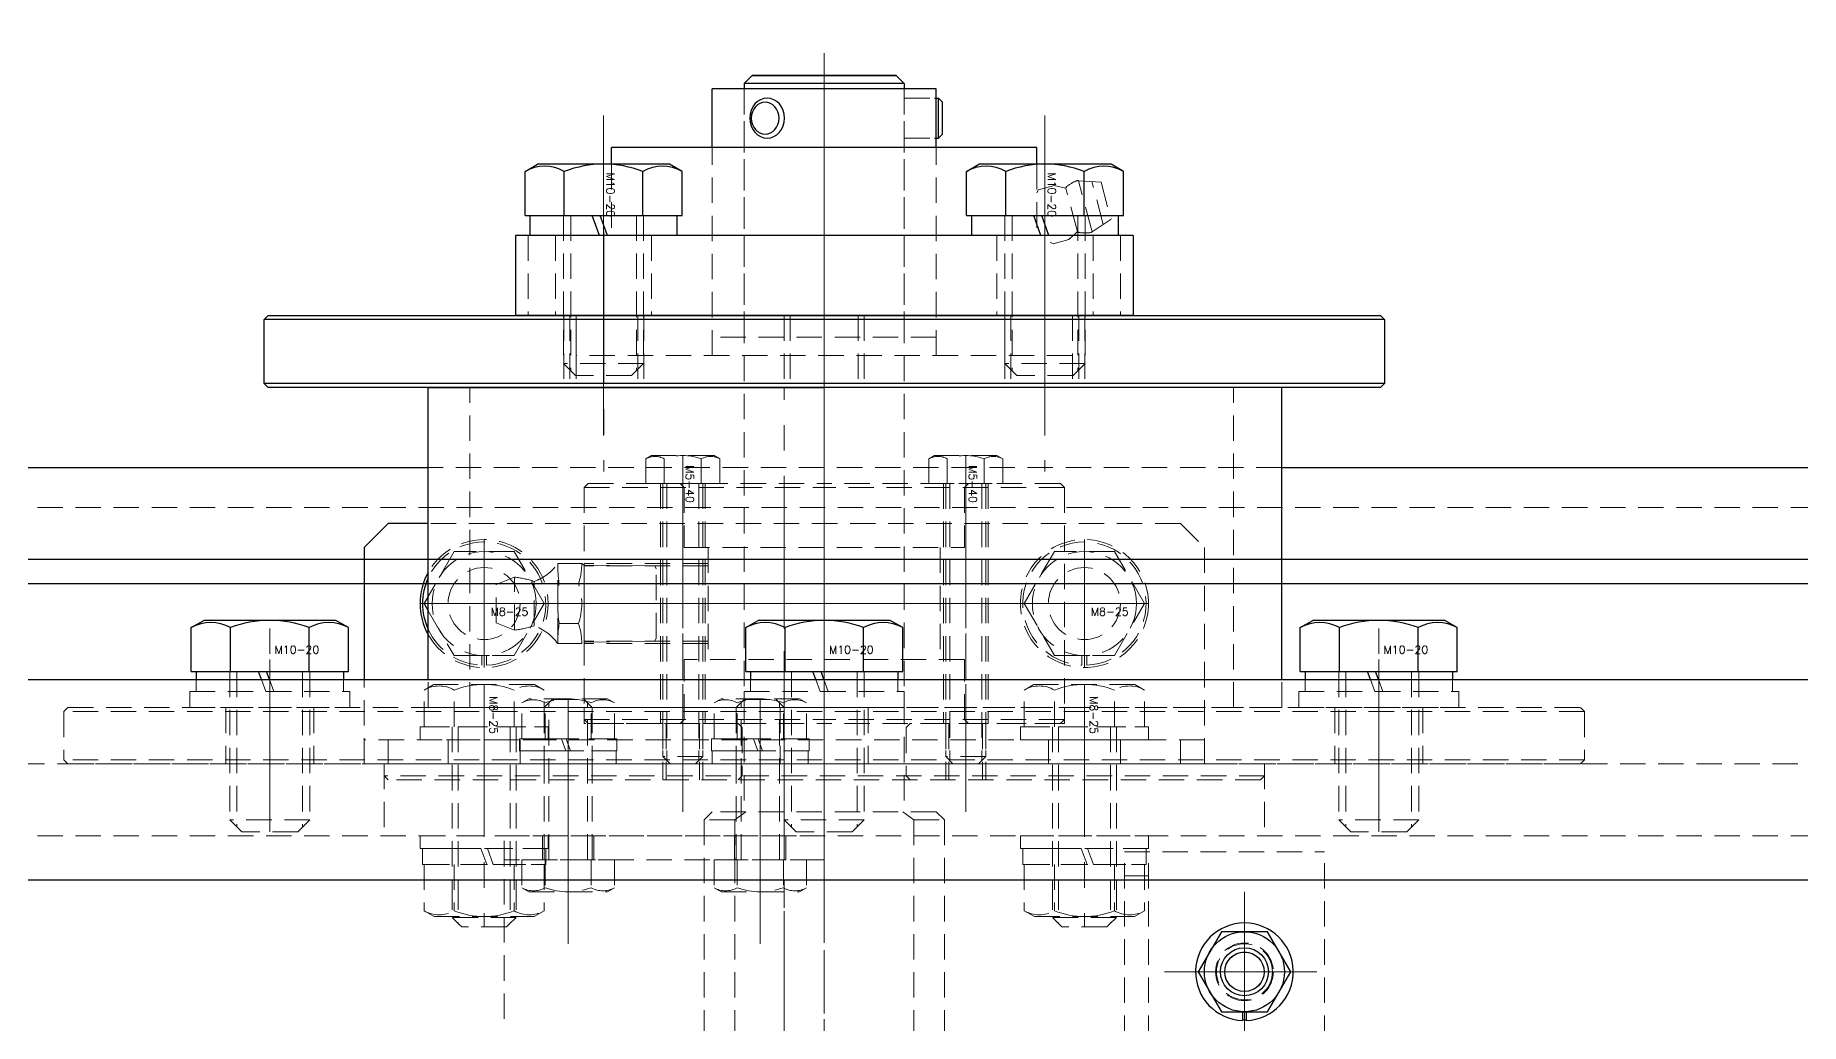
# Model space of a CAD drawing. Header units: millimetres. Extents: x 0 to 10987, y 0 to 7892.
# Drawn here: x 1623.5 to 1844, y 3221.1 to 3344.5 of the extents above; entities that cross this region are included whole.
import ezdxf

# ---------------------------------------------------------------- set-up
doc = ezdxf.new("R2010")
doc.units = ezdxf.units.MM
doc.linetypes.add('CENTER2', pattern=[28.575, 19.05, -3.175, 3.175, -3.175])
doc.linetypes.add('HIDDEN2', pattern=[4.7625, 3.175, -1.5875])
for name, color, linetype, lineweight in [('01_外形線', 7, 'Continuous', 25), ('03_かくれ線', 6, 'HIDDEN2', 13), ('04_中心線', 1, 'CENTER2', 9)]:
    doc.layers.add(name, color=color, linetype=linetype, lineweight=lineweight)
doc.styles.add('KSS_TXT', font='txt.shx', dxfattribs={"bigfont": 'extfont2.shx'})

msp = doc.modelspace()

# ---------------------------------------------------------------- linework, layer by layer
at = {"layer": '01_外形線'}
for p, q in [((1736.032, 3337.837), (1708.032, 3337.837)), ((1708.032, 3330.537), (1708.032, 3337.837)), ((1712.032, 3338.537), (1713.032, 3339.537)), ((1712.032, 3338.537), (1713.032, 3339.537)), ((1732.032, 3338.537), (1712.032, 3338.537)), ((1732.032, 3338.537), (1712.032, 3338.537)), ((1712.032, 3338.537), (1712.032, 3337.837)), ((1731.032, 3339.537), (1713.032, 3339.537)), ((1713.032, 3339.537), (1731.032, 3339.537)), ((1732.032, 3338.537), (1731.032, 3339.537)), ((1731.032, 3339.537), (1732.032, 3338.537)), ((1732.032, 3338.537), (1732.032, 3337.837)), ((1736.032, 3330.537), (1736.032, 3337.837)), ((1735.807, 3336.688), (1736.307, 3336.688)), ((1736.807, 3336.188), (1736.307, 3336.688)), ((1736.307, 3331.688), (1736.307, 3336.688)), ((1736.807, 3332.188), (1736.807, 3336.188)), ((1735.807, 3331.688), (1736.307, 3331.688)), ((1736.807, 3332.188), (1736.307, 3331.688)), ((1748.609, 3330.537), (1695.455, 3330.537)), ((1695.455, 3328.437), (1695.455, 3330.537)), ((1748.609, 3328.437), (1748.609, 3330.537)), ((1684.64, 3327.534), (1686.205, 3328.437)), ((1684.64, 3322.037), (1684.64, 3327.534)), ((1702.705, 3328.437), (1686.205, 3328.437)), ((1689.548, 3322.037), (1689.548, 3327.534)), ((1699.363, 3322.037), (1699.363, 3327.534)), ((1704.27, 3327.534), (1702.705, 3328.437)), ((1704.27, 3322.037), (1704.27, 3327.534)), ((1739.794, 3327.534), (1741.359, 3328.437)), ((1739.794, 3322.037), (1739.794, 3327.534)), ((1757.859, 3328.437), (1741.359, 3328.437)), ((1744.702, 3322.037), (1744.702, 3327.534)), ((1754.517, 3322.037), (1754.517, 3327.534)), ((1759.424, 3327.534), (1757.859, 3328.437)), ((1759.424, 3322.037), (1759.424, 3327.534)), ((1684.64, 3322.037), (1704.27, 3322.037)), ((1685.255, 3322.037), (1685.255, 3319.537)), ((1693.955, 3319.537), (1693.045, 3322.037)), ((1694.955, 3319.537), (1694.045, 3322.037)), ((1703.655, 3319.537), (1703.655, 3322.037)), ((1739.794, 3322.037), (1759.424, 3322.037)), ((1740.409, 3322.037), (1740.409, 3319.537)), ((1749.109, 3319.537), (1748.199, 3322.037)), ((1750.109, 3319.537), (1749.199, 3322.037)), ((1758.809, 3319.537), (1758.809, 3322.037)), ((1760.609, 3319.537), (1683.455, 3319.537)), ((1683.455, 3319.537), (1683.455, 3309.537)), ((1703.655, 3319.537), (1685.255, 3319.537)), ((1758.809, 3319.537), (1740.409, 3319.537)), ((1760.609, 3319.537), (1760.609, 3309.537)), ((1652.032, 3309.037), (1652.532, 3309.537)), ((1652.032, 3301.037), (1652.032, 3309.037)), ((1792.032, 3309.037), (1652.032, 3309.037)), ((1652.532, 3309.537), (1791.532, 3309.537)), ((1760.609, 3309.537), (1683.455, 3309.537)), ((1791.532, 3309.537), (1792.032, 3309.037)), ((1792.032, 3309.037), (1792.032, 3301.037)), ((1652.532, 3300.537), (1652.032, 3301.037)), ((1792.032, 3301.037), (1652.032, 3301.037)), ((1791.532, 3300.537), (1652.532, 3300.537)), ((1672.539, 3300.537), (1722.032, 3300.537)), ((1672.539, 3264.037), (1672.539, 3300.537)), ((1779.182, 3300.537), (1722.032, 3300.537)), ((1779.182, 3264.037), (1779.182, 3300.537)), ((1792.032, 3301.037), (1791.532, 3300.537)), ((1779.182, 3290.537), (1877.032, 3290.537)), ((1557.032, 3276.037), (2357.032, 3276.037)), ((1672.539, 3274.425), (1672.027, 3273.537)), ((1672.027, 3273.537), (1672.539, 3272.65)), ((1642.935, 3270.534), (1644.5, 3271.437)), ((1661, 3271.437), (1644.5, 3271.437)), ((1662.565, 3270.534), (1661, 3271.437)), ((1712.217, 3270.534), (1713.782, 3271.437)), ((1730.282, 3271.437), (1713.782, 3271.437)), ((1731.847, 3270.534), (1730.282, 3271.437)), ((1781.499, 3270.534), (1783.064, 3271.437)), ((1799.564, 3271.437), (1783.064, 3271.437)), ((1801.129, 3270.534), (1799.564, 3271.437)), ((1642.935, 3265.037), (1642.935, 3270.534)), ((1647.843, 3265.037), (1647.843, 3270.534)), ((1657.658, 3265.037), (1657.658, 3270.534)), ((1662.565, 3265.037), (1662.565, 3270.534)), ((1712.217, 3265.037), (1712.217, 3270.534)), ((1717.125, 3265.037), (1717.125, 3270.534)), ((1726.94, 3265.037), (1726.94, 3270.534)), ((1731.847, 3265.037), (1731.847, 3270.534)), ((1781.499, 3265.037), (1781.499, 3270.534)), ((1786.407, 3265.037), (1786.407, 3270.534)), ((1796.222, 3265.037), (1796.222, 3270.534)), ((1801.129, 3265.037), (1801.129, 3270.534)), ((1642.935, 3265.037), (1662.565, 3265.037)), ((1643.55, 3265.037), (1643.55, 3264.037)), ((1651.704, 3264.037), (1651.34, 3265.037)), ((1652.704, 3264.037), (1652.34, 3265.037)), ((1661.95, 3265.037), (1661.95, 3264.037)), ((1712.217, 3265.037), (1731.847, 3265.037)), ((1712.832, 3265.037), (1712.832, 3264.037)), ((1720.986, 3264.037), (1720.622, 3265.037)), ((1721.986, 3264.037), (1721.622, 3265.037)), ((1731.232, 3265.037), (1731.232, 3264.037)), ((1781.499, 3265.037), (1801.129, 3265.037)), ((1782.114, 3265.037), (1782.114, 3264.037)), ((1790.268, 3264.037), (1789.904, 3265.037)), ((1791.268, 3264.037), (1790.904, 3265.037)), ((1800.514, 3265.037), (1800.514, 3264.037)), ((1771.646, 3232.537), (1768.759, 3227.537)), ((1777.419, 3232.537), (1771.646, 3232.537)), ((1780.306, 3227.537), (1777.419, 3232.537)), ((1768.759, 3227.537), (1771.646, 3222.537)), ((1777.419, 3222.537), (1780.306, 3227.537)), ((1771.646, 3222.537), (1777.419, 3222.537)), ((1774.307, 3222.537), (1774.307, 3221.442)), ((1774.757, 3222.537), (1774.757, 3221.442))]:
    msp.add_line(p, q, dxfattribs=at)
for points in [[(1557.032, 3264.037), (1557.032, 3290.537), (1672.539, 3290.537)], [(1672.539, 3283.537), (1667.532, 3283.537), (1664.532, 3280.537), (1664.532, 3264.037)]]:
    msp.add_lwpolyline(points, dxfattribs=at)
msp.add_lwpolyline([(1557.032, 3239.037), (2357.032, 3239.037), (2357.032, 3279.037), (1557.032, 3279.037)], close=True, dxfattribs=at)
msp.add_lwpolyline([(1552.032, 3264.037), (2107.032, 3264.037, -0.4142136), (2117.032, 3254.037), (2117.032, 2974.037, -0.4142136), (2107.032, 2964.037), (1552.032, 2964.037), (1552.032, 3264.037)], format="xyb", dxfattribs=at)
for radius in [5, 3, 2.458]:
    msp.add_circle((1774.532, 3227.537), radius, dxfattribs=at)
for centre, radius, start, end in [((1687.094, 3323.284), 4.907, 60.00001, 119.99999), ((1694.455, 3314.658), 13.779, 69.136, 110.864), ((1701.816, 3323.284), 4.907, 60.00001, 119.99999), ((1742.248, 3323.284), 4.907, 60.00001, 119.99999), ((1749.609, 3314.658), 13.779, 69.136, 110.864), ((1756.971, 3323.284), 4.907, 60.00001, 119.99999), ((1679.532, 3273.537), 8, 150.94678, 209.05322), ((1679.532, 3273.537), 7.7, 155.26154, 204.73846), ((1652.75, 3257.658), 13.779, 69.136, 110.864), ((1722.032, 3257.658), 13.779, 69.136, 110.864), ((1791.314, 3257.658), 13.779, 69.136, 110.864), ((1645.389, 3266.284), 4.907, 60.00001, 119.99999), ((1660.111, 3266.284), 4.907, 60.00001, 119.99999), ((1714.671, 3266.284), 4.907, 60.00001, 119.99999), ((1729.393, 3266.284), 4.907, 60.00001, 119.99999), ((1783.953, 3266.284), 4.907, 60.00001, 119.99999), ((1798.676, 3266.284), 4.907, 60.00001, 119.99999), ((1774.532, 3227.537), 6.1, 272.11385, 267.88615), ((1774.532, 3227.537), 6, 267.88615, 272.1491)]:
    msp.add_arc(centre, radius, start, end, dxfattribs=at)
at = {"layer": '01_外形線', "extrusion": (0, 0, -1)}
for centre, major_axis in [((1714.895, 3334.188), (0, -2.5)), ((1714.645, 3334.188), (0, -2))]:
    msp.add_ellipse(centre, major_axis=major_axis, ratio=0.8660254, dxfattribs=at)
at = {"layer": '03_かくれ線'}
for p, q in [((1712.032, 3337.837), (1712.032, 3247.537)), ((1712.032, 3306.837), (1712.032, 3337.837)), ((1732.032, 3337.837), (1732.032, 3247.537)), ((1732.032, 3306.837), (1732.032, 3337.837)), ((1732.032, 3336.696), (1735.807, 3336.688)), ((1732.032, 3331.696), (1735.807, 3331.688)), ((1708.032, 3304.537), (1708.032, 3330.537)), ((1736.032, 3304.537), (1736.032, 3330.537)), ((1695.455, 3328.437), (1695.455, 3319.537)), ((1748.609, 3328.437), (1748.609, 3319.537)), ((1753.777, 3326.366), (1756.618, 3326.195)), ((1755.485, 3319.991), (1753.777, 3326.366)), ((1748.586, 3324.872), (1748.799, 3325.239)), ((1748.799, 3325.239), (1750.771, 3325.768)), ((1750.771, 3325.768), (1752.219, 3325.431)), ((1753.668, 3320.022), (1752.22, 3325.431)), ((1756.892, 3320.92), (1755.46, 3326.265)), ((1756.618, 3326.195), (1757.86, 3321.559)), ((1689.455, 3322.037), (1689.455, 3303.537)), ((1690.355, 3322.037), (1690.355, 3302.637)), ((1698.555, 3322.037), (1698.555, 3302.637)), ((1699.455, 3322.037), (1699.455, 3303.537)), ((1744.609, 3322.037), (1744.609, 3303.537)), ((1745.509, 3322.037), (1745.509, 3302.637)), ((1753.709, 3322.037), (1753.709, 3302.637)), ((1754.609, 3322.037), (1754.609, 3303.537)), ((1753.151, 3319.537), (1753.668, 3320.022)), ((1757.86, 3321.559), (1755.485, 3319.991)), ((1685.032, 3319.537), (1685.032, 3309.537)), ((1688.455, 3319.537), (1688.455, 3309.537)), ((1700.455, 3319.537), (1700.455, 3309.537)), ((1743.609, 3319.537), (1743.609, 3309.537)), ((1750.61, 3318.478), (1750.243, 3318.69)), ((1750.61, 3318.478), (1752.583, 3319.006)), ((1752.583, 3319.006), (1753.126, 3319.514)), ((1755.609, 3319.537), (1755.609, 3309.537)), ((1759.032, 3319.537), (1759.032, 3309.537)), ((1689.482, 3309.537), (1689.482, 3300.537)), ((1690.232, 3309.537), (1690.232, 3300.537)), ((1691.032, 3309.537), (1691.032, 3300.537)), ((1691.032, 3304.537), (1691.032, 3309.537)), ((1698.732, 3309.537), (1698.732, 3300.537)), ((1699.482, 3309.537), (1699.482, 3300.537)), ((1717.032, 3309.537), (1717.032, 3300.537)), ((1717.782, 3309.537), (1717.782, 3300.537)), ((1726.282, 3309.537), (1726.282, 3300.537)), ((1727.032, 3309.537), (1727.032, 3300.537)), ((1744.582, 3309.537), (1744.582, 3300.537)), ((1745.332, 3309.537), (1745.332, 3300.537)), ((1753.032, 3309.537), (1753.032, 3300.537)), ((1753.032, 3309.537), (1753.032, 3304.537)), ((1753.832, 3309.537), (1753.832, 3300.537)), ((1754.582, 3309.537), (1754.582, 3300.537)), ((1736.032, 3306.837), (1708.032, 3306.837)), ((1753.032, 3304.537), (1691.032, 3304.537)), ((1689.455, 3303.537), (1690.955, 3302.037)), ((1699.455, 3303.537), (1689.455, 3303.537)), ((1699.455, 3303.537), (1697.955, 3302.037)), ((1744.609, 3303.537), (1746.109, 3302.037)), ((1754.609, 3303.537), (1744.609, 3303.537)), ((1754.609, 3303.537), (1753.109, 3302.037)), ((1677.735, 3260.537), (1677.735, 3300.537)), ((1697.955, 3302.037), (1690.955, 3302.037)), ((1722.032, 3260.537), (1722.032, 3300.537)), ((1753.109, 3302.037), (1746.109, 3302.037)), ((1773.182, 3260.537), (1773.182, 3300.537)), ((1699.736, 3291.622), (1700.455, 3292.037)), ((1699.736, 3288.537), (1699.736, 3291.622)), ((1708.255, 3292.037), (1700.455, 3292.037)), ((1702.045, 3288.537), (1702.045, 3291.622)), ((1706.664, 3288.537), (1706.664, 3291.622)), ((1708.973, 3291.622), (1708.255, 3292.037)), ((1708.973, 3288.537), (1708.973, 3291.622)), ((1735.091, 3291.622), (1735.81, 3292.037)), ((1735.091, 3288.537), (1735.091, 3291.622)), ((1743.61, 3292.037), (1735.81, 3292.037)), ((1737.401, 3288.537), (1737.401, 3291.622)), ((1742.019, 3288.537), (1742.019, 3291.622)), ((1744.329, 3291.622), (1743.61, 3292.037)), ((1744.329, 3288.537), (1744.329, 3291.622)), ((1779.182, 3290.537), (1672.539, 3290.537)), ((1692.032, 3288.037), (1692.532, 3288.537)), ((1692.032, 3288.037), (1692.032, 3259.037)), ((1692.032, 3288.037), (1722.032, 3288.037)), ((1692.532, 3288.537), (1722.032, 3288.537)), ((1699.736, 3288.537), (1708.973, 3288.537)), ((1701.555, 3288.537), (1701.555, 3258.537)), ((1701.855, 3288.537), (1701.855, 3254.437)), ((1702.355, 3288.537), (1702.355, 3253.937)), ((1704.032, 3288.537), (1704.532, 3288.037)), ((1704.532, 3288.037), (1704.532, 3280.537)), ((1706.355, 3288.537), (1706.355, 3253.937)), ((1706.855, 3288.537), (1706.855, 3254.437)), ((1707.155, 3288.537), (1707.155, 3258.537)), ((1751.532, 3288.537), (1722.032, 3288.537)), ((1752.032, 3288.037), (1722.032, 3288.037)), ((1735.091, 3288.537), (1744.329, 3288.537)), ((1736.91, 3288.537), (1736.91, 3258.537)), ((1737.21, 3288.537), (1737.21, 3254.437)), ((1737.71, 3288.537), (1737.71, 3253.937)), ((1740.032, 3288.537), (1739.532, 3288.037)), ((1739.532, 3288.037), (1739.532, 3280.537)), ((1741.71, 3288.537), (1741.71, 3253.937)), ((1742.21, 3288.537), (1742.21, 3254.437)), ((1742.51, 3288.537), (1742.51, 3258.537)), ((1752.032, 3288.037), (1751.532, 3288.537)), ((1752.032, 3288.037), (1752.032, 3259.037)), ((1557.032, 3285.537), (1877.032, 3285.537)), ((1766.532, 3283.537), (1672.539, 3283.537)), ((1766.532, 3283.537), (1769.532, 3280.537)), ((1679.532, 3281.037), (1679.532, 3266.037)), ((1704.532, 3280.537), (1739.532, 3280.537)), ((1707.532, 3280.537), (1707.532, 3266.537)), ((1736.532, 3280.537), (1736.532, 3266.537)), ((1754.532, 3281.037), (1754.532, 3266.037)), ((1769.532, 3280.537), (1769.532, 3253.537)), ((1675.779, 3280.037), (1672.539, 3274.425)), ((1683.285, 3280.037), (1675.779, 3280.037)), ((1679.532, 3267.937), (1679.532, 3279.137)), ((1687.038, 3273.537), (1683.285, 3280.037)), ((1688.732, 3268.537), (1688.732, 3278.537)), ((1688.732, 3278.537), (1691.732, 3278.537)), ((1692.032, 3278.337), (1691.732, 3278.537)), ((1707.532, 3278.537), (1692.032, 3278.537)), ((1692.032, 3278.337), (1700.862, 3278.24)), ((1692.032, 3268.737), (1692.032, 3278.337)), ((1707.532, 3278.237), (1692.032, 3278.237)), ((1692.032, 3269.207), (1692.032, 3277.868)), ((1701.032, 3277.868), (1700.862, 3278.24)), ((1701.032, 3269.207), (1701.032, 3277.868)), ((1750.779, 3280.037), (1747.027, 3273.537)), ((1758.285, 3280.037), (1750.779, 3280.037)), ((1754.532, 3267.937), (1754.532, 3279.137)), ((1762.038, 3273.537), (1758.285, 3280.037)), ((1681.032, 3275.937), (1683.332, 3276.837)), ((1681.032, 3271.137), (1681.032, 3275.937)), ((1683.332, 3270.237), (1683.332, 3276.837)), ((1685.769, 3270.766), (1685.769, 3276.309)), ((1688.903, 3276.037), (1691.312, 3276.037)), ((1680.532, 3273.537), (1702.032, 3273.537)), ((1683.285, 3267.037), (1687.038, 3273.537)), ((1747.027, 3273.537), (1750.779, 3267.037)), ((1758.285, 3267.037), (1762.038, 3273.537)), ((1672.539, 3272.65), (1675.779, 3267.037)), ((1681.032, 3271.137), (1683.332, 3270.237)), ((1688.903, 3271.037), (1691.312, 3271.037)), ((1701.032, 3269.207), (1700.862, 3268.835)), ((1675.779, 3267.037), (1683.285, 3267.037)), ((1679.232, 3267.037), (1679.232, 3265.843)), ((1679.832, 3267.037), (1679.832, 3265.843)), ((1688.732, 3268.537), (1691.732, 3268.537)), ((1707.532, 3268.837), (1692.032, 3268.837)), ((1692.032, 3268.737), (1700.863, 3268.837)), ((1707.532, 3268.537), (1692.032, 3268.537)), ((1750.779, 3267.037), (1758.285, 3267.037)), ((1754.232, 3267.037), (1754.232, 3265.843)), ((1754.832, 3267.037), (1754.832, 3265.843)), ((1647.75, 3265.037), (1647.75, 3246.537)), ((1648.65, 3265.037), (1648.65, 3245.637)), ((1656.85, 3265.037), (1656.85, 3245.637)), ((1657.75, 3265.037), (1657.75, 3246.537)), ((1739.532, 3266.537), (1704.532, 3266.537)), ((1704.532, 3259.037), (1704.532, 3266.537)), ((1717.032, 3265.037), (1717.032, 3246.537)), ((1717.932, 3265.037), (1717.932, 3245.637)), ((1726.132, 3265.037), (1726.132, 3245.637)), ((1727.032, 3265.037), (1727.032, 3246.537)), ((1739.532, 3259.037), (1739.532, 3266.537)), ((1786.314, 3265.037), (1786.314, 3246.537)), ((1787.214, 3265.037), (1787.214, 3245.637)), ((1795.414, 3265.037), (1795.414, 3245.637)), ((1796.314, 3265.037), (1796.314, 3246.537)), ((1642.75, 3262.537), (1662.75, 3262.537)), ((1642.75, 3262.537), (1642.75, 3260.537)), ((1643.55, 3262.537), (1643.55, 3264.037)), ((1651.704, 3264.037), (1652.25, 3262.537)), ((1652.704, 3264.037), (1653.25, 3262.537)), ((1661.95, 3262.537), (1661.95, 3264.037)), ((1662.75, 3262.537), (1662.75, 3260.537)), ((1664.532, 3253.537), (1664.532, 3264.037)), ((1672.027, 3262.741), (1673.232, 3263.437)), ((1672.027, 3258.137), (1672.027, 3262.741)), ((1672.539, 3260.537), (1672.539, 3264.037)), ((1685.832, 3263.437), (1673.232, 3263.437)), ((1675.779, 3258.137), (1675.779, 3262.741)), ((1683.285, 3258.137), (1683.285, 3262.741)), ((1687.038, 3262.741), (1685.832, 3263.437)), ((1687.038, 3258.137), (1687.038, 3262.741)), ((1712.032, 3262.537), (1732.032, 3262.537)), ((1712.032, 3262.537), (1712.032, 3260.537)), ((1712.832, 3262.537), (1712.832, 3264.037)), ((1720.986, 3264.037), (1721.532, 3262.537)), ((1721.986, 3264.037), (1722.532, 3262.537)), ((1731.232, 3262.537), (1731.232, 3264.037)), ((1732.032, 3262.537), (1732.032, 3260.537)), ((1747.027, 3262.741), (1748.232, 3263.437)), ((1747.027, 3258.137), (1747.027, 3262.741)), ((1760.832, 3263.437), (1748.232, 3263.437)), ((1750.779, 3258.137), (1750.779, 3262.741)), ((1758.285, 3258.137), (1758.285, 3262.741)), ((1762.038, 3262.741), (1760.832, 3263.437)), ((1762.038, 3258.137), (1762.038, 3262.741)), ((1779.182, 3260.537), (1779.182, 3264.037)), ((1781.314, 3262.537), (1801.314, 3262.537)), ((1781.314, 3262.537), (1781.314, 3260.537)), ((1782.114, 3262.537), (1782.114, 3264.037)), ((1790.268, 3264.037), (1790.814, 3262.537)), ((1791.268, 3264.037), (1791.814, 3262.537)), ((1800.514, 3262.537), (1800.514, 3264.037)), ((1801.314, 3262.537), (1801.314, 3260.537)), ((1627.532, 3260.537), (1627.032, 3260.037)), ((1627.532, 3260.537), (1816.532, 3260.537)), ((1642.75, 3260.537), (1662.75, 3260.537)), ((1647.25, 3260.537), (1647.25, 3253.537)), ((1658.25, 3260.537), (1658.25, 3253.537)), ((1672.539, 3260.537), (1722.032, 3260.537)), ((1684.259, 3261.133), (1685.132, 3261.637)), ((1684.259, 3256.637), (1684.259, 3261.133)), ((1694.932, 3261.637), (1685.132, 3261.637)), ((1687.032, 3260.537), (1688.032, 3261.537)), ((1687.032, 3260.537), (1693.032, 3260.537)), ((1687.032, 3260.537), (1687.032, 3254.137)), ((1687.146, 3256.637), (1687.146, 3261.133)), ((1687.632, 3241.537), (1687.632, 3261.137)), ((1688.032, 3261.537), (1692.032, 3261.537)), ((1690.032, 3261.637), (1690.032, 3256.637)), ((1693.032, 3260.537), (1692.032, 3261.537)), ((1692.032, 3258.537), (1692.032, 3260.537)), ((1692.432, 3241.537), (1692.432, 3261.137)), ((1692.919, 3256.637), (1692.919, 3261.133)), ((1693.032, 3260.537), (1693.032, 3254.137)), ((1695.806, 3261.133), (1694.932, 3261.637)), ((1695.806, 3256.637), (1695.806, 3261.133)), ((1708.259, 3261.133), (1709.132, 3261.637)), ((1708.259, 3256.637), (1708.259, 3261.133)), ((1718.932, 3261.637), (1709.132, 3261.637)), ((1711.032, 3260.537), (1712.032, 3261.537)), ((1711.032, 3260.537), (1717.032, 3260.537)), ((1711.032, 3260.537), (1711.032, 3254.137)), ((1711.146, 3256.637), (1711.146, 3261.133)), ((1711.632, 3241.537), (1711.632, 3261.137)), ((1712.032, 3261.537), (1716.032, 3261.537)), ((1712.032, 3260.537), (1732.032, 3260.537)), ((1714.032, 3261.637), (1714.032, 3256.637)), ((1717.032, 3260.537), (1716.032, 3261.537)), ((1716.432, 3241.537), (1716.432, 3261.137)), ((1716.532, 3260.537), (1716.532, 3253.537)), ((1716.919, 3256.637), (1716.919, 3261.133)), ((1717.032, 3260.537), (1717.032, 3254.137)), ((1719.806, 3261.133), (1718.932, 3261.637)), ((1719.806, 3256.637), (1719.806, 3261.133)), ((1779.182, 3260.537), (1722.032, 3260.537)), ((1727.532, 3260.537), (1727.532, 3253.537)), ((1752.032, 3258.537), (1752.032, 3260.537)), ((1781.314, 3260.537), (1801.314, 3260.537)), ((1785.814, 3260.537), (1785.814, 3253.537)), ((1796.814, 3260.537), (1796.814, 3253.537)), ((1816.532, 3260.537), (1817.032, 3260.037)), ((1627.032, 3260.037), (1627.032, 3254.037)), ((1817.032, 3260.037), (1627.032, 3260.037)), ((1671.532, 3258.137), (1687.532, 3258.137)), ((1671.532, 3256.537), (1671.532, 3258.137)), ((1672.027, 3258.137), (1687.038, 3258.137)), ((1675.532, 3258.137), (1675.532, 3238.437)), ((1676.282, 3258.137), (1676.282, 3238.437)), ((1682.782, 3258.137), (1682.782, 3238.437)), ((1683.532, 3258.137), (1683.532, 3238.437)), ((1687.532, 3256.537), (1687.532, 3258.137)), ((1692.032, 3259.037), (1722.032, 3259.037)), ((1692.032, 3259.037), (1692.532, 3258.537)), ((1711.282, 3258.537), (1692.032, 3258.537)), ((1692.532, 3258.537), (1722.032, 3258.537)), ((1701.855, 3258.537), (1701.855, 3251.537)), ((1702.255, 3258.537), (1702.255, 3251.537)), ((1704.532, 3259.037), (1704.032, 3258.537)), ((1706.455, 3258.537), (1706.455, 3251.537)), ((1706.855, 3258.537), (1706.855, 3251.537)), ((1711.282, 3258.537), (1711.782, 3258.037)), ((1711.782, 3258.037), (1711.782, 3252.037)), ((1752.032, 3259.037), (1722.032, 3259.037)), ((1751.532, 3258.537), (1722.032, 3258.537)), ((1732.782, 3258.537), (1732.282, 3258.037)), ((1732.282, 3258.037), (1732.282, 3252.037)), ((1752.032, 3258.537), (1732.782, 3258.537)), ((1737.21, 3258.537), (1737.21, 3251.537)), ((1737.61, 3258.537), (1737.61, 3251.537)), ((1739.532, 3259.037), (1740.032, 3258.537)), ((1741.81, 3258.537), (1741.81, 3251.537)), ((1742.21, 3258.537), (1742.21, 3251.537)), ((1746.532, 3258.137), (1762.532, 3258.137)), ((1746.532, 3256.537), (1746.532, 3258.137)), ((1747.027, 3258.137), (1762.038, 3258.137)), ((1750.532, 3258.137), (1750.532, 3238.437)), ((1751.282, 3258.137), (1751.282, 3238.437)), ((1752.032, 3259.037), (1751.532, 3258.537)), ((1757.782, 3258.137), (1757.782, 3238.437)), ((1758.532, 3258.137), (1758.532, 3238.437)), ((1762.532, 3256.537), (1762.532, 3258.137)), ((1817.032, 3260.037), (1817.032, 3254.037)), ((1769.532, 3256.537), (1664.532, 3256.537)), ((1667.532, 3253.537), (1667.532, 3256.537)), ((1687.532, 3256.537), (1671.532, 3256.537)), ((1675.032, 3253.537), (1675.032, 3256.537)), ((1689.186, 3256.637), (1683.932, 3256.637)), ((1683.932, 3256.637), (1683.932, 3255.137)), ((1684.032, 3253.537), (1684.032, 3256.537)), ((1695.806, 3256.637), (1684.259, 3256.637)), ((1689.732, 3255.137), (1689.186, 3256.637)), ((1696.132, 3256.637), (1689.786, 3256.637)), ((1690.332, 3255.137), (1689.786, 3256.637)), ((1690.032, 3256.637), (1690.032, 3255.137)), ((1696.132, 3255.137), (1696.132, 3256.637)), ((1713.186, 3256.637), (1707.932, 3256.637)), ((1707.932, 3256.637), (1707.932, 3255.137)), ((1719.806, 3256.637), (1708.259, 3256.637)), ((1713.732, 3255.137), (1713.186, 3256.637)), ((1720.132, 3256.637), (1713.786, 3256.637)), ((1714.332, 3255.137), (1713.786, 3256.637)), ((1714.032, 3256.637), (1714.032, 3255.137)), ((1720.132, 3255.137), (1720.132, 3256.637)), ((1762.532, 3256.537), (1746.532, 3256.537)), ((1750.032, 3253.537), (1750.032, 3256.537)), ((1759.032, 3253.537), (1759.032, 3256.537)), ((1766.532, 3253.537), (1766.532, 3256.537)), ((1627.032, 3254.037), (1627.532, 3253.537)), ((1817.032, 3254.037), (1627.032, 3254.037)), ((1689.732, 3255.137), (1683.932, 3255.137)), ((1684.032, 3255.137), (1696.032, 3255.137)), ((1684.032, 3255.137), (1684.032, 3253.537)), ((1687.032, 3241.537), (1687.032, 3254.137)), ((1696.132, 3255.137), (1690.332, 3255.137)), ((1693.032, 3241.537), (1693.032, 3254.137)), ((1696.032, 3255.137), (1696.032, 3253.537)), ((1701.855, 3254.437), (1702.755, 3253.537)), ((1706.855, 3254.437), (1701.855, 3254.437)), ((1706.855, 3254.437), (1705.955, 3253.537)), ((1713.732, 3255.137), (1707.932, 3255.137)), ((1708.032, 3255.137), (1720.032, 3255.137)), ((1708.032, 3255.137), (1708.032, 3253.537)), ((1711.032, 3241.537), (1711.032, 3254.137)), ((1720.132, 3255.137), (1714.332, 3255.137)), ((1717.032, 3241.537), (1717.032, 3254.137)), ((1720.032, 3255.137), (1720.032, 3253.537)), ((1737.21, 3254.437), (1738.11, 3253.537)), ((1742.21, 3254.437), (1737.21, 3254.437)), ((1742.21, 3254.437), (1741.31, 3253.537)), ((1817.032, 3254.037), (1816.532, 3253.537)), ((1816.532, 3253.537), (1627.532, 3253.537)), ((1769.532, 3253.537), (1664.532, 3253.537)), ((1667.032, 3253.537), (1667.032, 3244.537)), ((1667.032, 3252.037), (1667.032, 3253.537)), ((1667.532, 3251.537), (1667.032, 3252.037)), ((1777.032, 3252.037), (1667.032, 3252.037)), ((1776.532, 3251.537), (1667.532, 3251.537)), ((1684.032, 3253.537), (1696.032, 3253.537)), ((1705.955, 3253.537), (1702.755, 3253.537)), ((1708.032, 3253.537), (1720.032, 3253.537)), ((1711.782, 3252.037), (1711.282, 3251.537)), ((1732.282, 3252.037), (1732.782, 3251.537)), ((1741.31, 3253.537), (1738.11, 3253.537)), ((1776.532, 3251.537), (1777.032, 3252.037)), ((1777.032, 3253.537), (1777.032, 3244.537)), ((1777.032, 3253.537), (1777.032, 3252.037)), ((1707.032, 3246.537), (1708.032, 3247.537)), ((1736.032, 3247.537), (1708.032, 3247.537)), ((1712.234, 3247.537), (1710.852, 3246.537)), ((1731.83, 3247.537), (1733.213, 3246.537)), ((1737.032, 3246.537), (1736.032, 3247.537)), ((1647.75, 3246.537), (1649.25, 3245.037)), ((1657.75, 3246.537), (1647.75, 3246.537)), ((1656.25, 3245.037), (1649.25, 3245.037)), ((1657.75, 3246.537), (1656.25, 3245.037)), ((1707.032, 3246.537), (1707.032, 2986.537)), ((1710.852, 3246.537), (1707.032, 3246.537)), ((1710.852, 3246.537), (1710.852, 2980.537)), ((1717.032, 3246.537), (1718.532, 3245.037)), ((1727.032, 3246.537), (1717.032, 3246.537)), ((1725.532, 3245.037), (1718.532, 3245.037)), ((1727.032, 3246.537), (1725.532, 3245.037)), ((1733.213, 3246.537), (1733.213, 2980.537)), ((1733.213, 3246.537), (1737.032, 3246.537)), ((1737.032, 3246.537), (1737.032, 2986.537)), ((1786.314, 3246.537), (1787.814, 3245.037)), ((1796.314, 3246.537), (1786.314, 3246.537)), ((1794.814, 3245.037), (1787.814, 3245.037)), ((1796.314, 3246.537), (1794.814, 3245.037)), ((1671.532, 3244.537), (1687.532, 3244.537)), ((1671.532, 3242.937), (1671.532, 3244.537)), ((1687.532, 3242.937), (1671.532, 3242.937)), ((1671.832, 3242.937), (1679.132, 3242.937)), ((1671.832, 3242.937), (1671.832, 3240.937)), ((1679.132, 3242.937), (1679.86, 3240.937)), ((1679.932, 3242.937), (1687.232, 3242.937)), ((1679.932, 3242.937), (1680.66, 3240.937)), ((1682.032, 2983.537), (1682.032, 3244.537)), ((1682.032, 3244.537), (1722.032, 3244.537)), ((1686.832, 3241.537), (1686.832, 3244.537)), ((1687.232, 3240.937), (1687.232, 3242.937)), ((1687.532, 3242.937), (1687.532, 3244.537)), ((1693.232, 3241.537), (1693.232, 3244.537)), ((1710.832, 3241.537), (1710.832, 3244.537)), ((1717.232, 3241.537), (1717.232, 3244.537)), ((1722.032, 3244.537), (1722.032, 2983.537)), ((1746.532, 3244.537), (1762.532, 3244.537)), ((1746.532, 3242.937), (1746.532, 3244.537)), ((1762.532, 3242.937), (1746.532, 3242.937)), ((1746.832, 3242.937), (1754.132, 3242.937)), ((1746.832, 3242.937), (1746.832, 3240.937)), ((1754.132, 3242.937), (1754.86, 3240.937)), ((1754.932, 3242.937), (1762.232, 3242.937)), ((1754.932, 3242.937), (1755.66, 3240.937)), ((1762.232, 3240.937), (1762.232, 3242.937)), ((1762.532, 3242.937), (1762.532, 3244.537)), ((1671.832, 3240.937), (1679.86, 3240.937)), ((1672.027, 3240.937), (1687.038, 3240.937)), ((1672.027, 3240.937), (1672.027, 3235.162)), ((1675.779, 3240.937), (1675.779, 3235.162)), ((1680.66, 3240.937), (1687.232, 3240.937)), ((1722.032, 3241.537), (1682.032, 3241.537)), ((1683.285, 3240.937), (1683.285, 3235.162)), ((1684.259, 3241.537), (1684.259, 3238.042)), ((1684.259, 3241.537), (1695.806, 3241.537)), ((1687.038, 3240.937), (1687.038, 3235.162)), ((1687.146, 3241.537), (1687.146, 3238.042)), ((1692.919, 3241.537), (1692.919, 3238.042)), ((1695.806, 3241.537), (1695.806, 3238.042)), ((1708.259, 3241.537), (1708.259, 3238.042)), ((1708.259, 3241.537), (1719.806, 3241.537)), ((1711.146, 3241.537), (1711.146, 3238.042)), ((1716.919, 3241.537), (1716.919, 3238.042)), ((1719.806, 3241.537), (1719.806, 3238.042)), ((1746.832, 3240.937), (1754.86, 3240.937)), ((1747.027, 3240.937), (1762.038, 3240.937)), ((1747.027, 3240.937), (1747.027, 3235.162)), ((1750.779, 3240.937), (1750.779, 3235.162)), ((1755.66, 3240.937), (1762.232, 3240.937)), ((1758.285, 3240.937), (1758.285, 3235.162)), ((1759.532, 3242.537), (1784.532, 3242.537)), ((1759.532, 2985.537), (1759.532, 3242.537)), ((1762.038, 3240.937), (1762.038, 3235.162)), ((1762.532, 2985.537), (1762.532, 3242.537)), ((1784.532, 2985.537), (1784.532, 3242.537)), ((1675.532, 3238.437), (1675.532, 3234.337)), ((1676.282, 3238.437), (1676.282, 3233.587)), ((1682.782, 3238.437), (1682.782, 3233.587)), ((1683.532, 3238.437), (1683.532, 3234.337)), ((1750.532, 3238.437), (1750.532, 3234.337)), ((1751.282, 3238.437), (1751.282, 3233.587)), ((1757.782, 3238.437), (1757.782, 3233.587)), ((1758.532, 3238.437), (1758.532, 3234.337)), ((1759.532, 3239.537), (1762.532, 3239.537)), ((1684.259, 3238.042), (1685.132, 3237.537)), ((1685.132, 3237.537), (1694.932, 3237.537)), ((1695.806, 3238.042), (1694.932, 3237.537)), ((1708.259, 3238.042), (1709.132, 3237.537)), ((1709.132, 3237.537), (1718.932, 3237.537)), ((1719.806, 3238.042), (1718.932, 3237.537)), ((1774.532, 2991.937), (1774.532, 3236.137)), ((1672.027, 3235.162), (1673.282, 3234.437)), ((1673.282, 3234.437), (1685.782, 3234.437)), ((1683.532, 3234.337), (1675.532, 3234.337)), ((1675.532, 3234.337), (1676.432, 3233.437)), ((1683.532, 3234.337), (1682.632, 3233.437)), ((1687.038, 3235.162), (1685.782, 3234.437)), ((1747.027, 3235.162), (1748.282, 3234.437)), ((1748.282, 3234.437), (1760.782, 3234.437)), ((1758.532, 3234.337), (1750.532, 3234.337)), ((1750.532, 3234.337), (1751.432, 3233.437)), ((1758.532, 3234.337), (1757.632, 3233.437)), ((1762.038, 3235.162), (1760.782, 3234.437)), ((1676.432, 3233.437), (1676.732, 3233.137)), ((1682.332, 3233.137), (1676.732, 3233.137)), ((1682.632, 3233.437), (1682.332, 3233.137)), ((1751.432, 3233.437), (1751.732, 3233.137)), ((1757.332, 3233.137), (1751.732, 3233.137)), ((1757.632, 3233.437), (1757.332, 3233.137)), ((1765.932, 3227.537), (1783.132, 3227.537))]:
    msp.add_line(p, q, dxfattribs=at)
at = {"layer": '03_かくれ線', "transparency": 33554559}
msp.add_line((1717.032, 2989.037), (1717.032, 3239.037), dxfattribs=at)
at = {"layer": '03_かくれ線'}
msp.add_lwpolyline([(1557.032, 3244.537), (1877.032, 3244.537), (1877.032, 3253.537), (1557.032, 3253.537), (1557.032, 3244.537)], dxfattribs=at)
for centre, radius in [((1754.532, 3273.537), 8), ((1679.532, 3273.537), 6.5), ((1679.532, 3273.537), 4.5), ((1679.532, 3273.537), 4.5), ((1754.532, 3273.537), 6.5), ((1754.532, 3273.537), 4.5), ((1754.532, 3273.537), 4.5), ((1774.532, 3227.537), 3.6), ((1774.532, 3227.537), 3.5), ((1774.532, 3227.537), 2.458)]:
    msp.add_circle(centre, radius, dxfattribs=at)
for centre, radius, start, end in [((1700.89, 3289.622), 2.309, 60.00001, 119.99999), ((1704.355, 3285.404), 6.633, 69.62535, 110.37465), ((1707.819, 3289.622), 2.309, 60.00001, 119.99999), ((1736.246, 3289.622), 2.309, 60.00001, 119.99999), ((1739.71, 3285.404), 6.633, 69.62535, 110.37465), ((1743.174, 3289.622), 2.309, 60.00001, 119.99999), ((1679.532, 3273.537), 8, 209.05322, 150.94678), ((1679.532, 3273.537), 7.7, 272.23287, 155.26154), ((1754.532, 3273.537), 7.7, 272.23287, 267.76713), ((1683.82, 3281.983), 6, 288.95365, 324.94921), ((1682.174, 3265.621), 11.276, 71.40681, 84.10417), ((1679.532, 3273.537), 7.7, 204.73846, 267.76713), ((1682.174, 3281.453), 11.276, 275.89583, 288.59319), ((1683.82, 3265.092), 6, 35.05079, 71.04635), ((1673.903, 3259.491), 3.753, 60.00001, 119.99999), ((1679.532, 3252.972), 10.465, 68.98558, 111.01442), ((1685.161, 3259.491), 3.753, 60.00001, 119.99999), ((1748.903, 3259.491), 3.753, 60.00001, 119.99999), ((1754.532, 3252.972), 10.465, 68.98558, 111.01442), ((1760.161, 3259.491), 3.753, 60.00001, 119.99999), ((1685.702, 3258.633), 2.887, 60.00001, 119.99999), ((1690.032, 3253.123), 8.514, 70.18087, 109.81913), ((1694.362, 3258.633), 2.887, 60.00001, 119.99999), ((1709.702, 3258.633), 2.887, 60.00001, 119.99999), ((1714.032, 3253.123), 8.514, 70.18087, 109.81913), ((1718.362, 3258.633), 2.887, 60.00001, 119.99999), ((1685.702, 3240.542), 2.887, 240.00001, 299.99999), ((1690.032, 3246.052), 8.514, 250.18087, 289.81913), ((1694.362, 3240.542), 2.887, 240.00001, 299.99999), ((1709.702, 3240.542), 2.887, 240.00001, 299.99999), ((1714.032, 3246.052), 8.514, 250.18087, 289.81913), ((1718.362, 3240.542), 2.887, 240.00001, 299.99999), ((1673.903, 3238.412), 3.753, 240.00001, 299.99999), ((1679.532, 3244.514), 10.077, 248.13461, 291.86539), ((1685.161, 3238.412), 3.753, 240.00001, 299.99999), ((1748.903, 3238.412), 3.753, 240.00001, 299.99999), ((1754.532, 3244.514), 10.077, 248.13461, 291.86539), ((1760.161, 3238.412), 3.753, 240.00001, 299.99999)]:
    msp.add_arc(centre, radius, start, end, dxfattribs=at)
at = {"layer": '03_かくれ線', "extrusion": (0, 0, -1)}
for centre, major_axis, ratio, start_param, end_param in [((1752.998, 3325.898), (-0.779, -0.467), 0.1832021, 0.0001243, 3.1415927), ((1689.898, 3278.537), (0, -4.8), 0.2427772, 7.3061385, 7.8539816), ((1689.898, 3273.537), (0, -4.8), 0.2427772, 7.3061385, 8.4017922), ((1689.898, 3268.537), (0, -4.8), 0.2427772, 7.8539677, 8.4017922)]:
    msp.add_ellipse(centre, major_axis=major_axis, ratio=ratio, start_param=start_param, end_param=end_param, dxfattribs=at)
at = {"layer": '03_かくれ線'}
for centre, major_axis, ratio, start_param, end_param in [((1754.577, 3320.006), (-0.908, 0.016), 0.1832021, 0.0001243, 3.1415927), ((1689.898, 3278.537), (0, -3.924), 0.4675957, 7.1631657, 7.8539816), ((1689.898, 3273.537), (0, -3.924), 0.4675957, 7.1631657, 8.5447976), ((1689.898, 3268.537), (0, -3.924), 0.4675957, 7.8539816, 8.5447976)]:
    msp.add_ellipse(centre, major_axis=major_axis, ratio=ratio, start_param=start_param, end_param=end_param, dxfattribs=at)
at = {"layer": '04_中心線'}
for p, q in [((1722.032, 2802.537), (1722.032, 3344.537)), ((1722.032, 3301.207), (1722.032, 3341.167)), ((1694.455, 3334.537), (1694.455, 3294.537)), ((1749.609, 3334.537), (1749.609, 3294.537)), ((1694.455, 3302.037), (1694.455, 3328.437)), ((1749.609, 3302.037), (1749.609, 3328.437)), ((1694.482, 3320.037), (1694.482, 3290.037)), ((1722.032, 3320.037), (1722.032, 3290.037)), ((1749.582, 3320.037), (1749.582, 3290.037)), ((1722.032, 3254.537), (1722.032, 3306.537)), ((1717.032, 2927.537), (1717.032, 3300.537)), ((1722.032, 3293.537), (1722.032, 3253.537)), ((1704.355, 3292.037), (1704.355, 3253.537)), ((1739.71, 3292.037), (1739.71, 3253.537)), ((1704.355, 3289.537), (1704.355, 3257.537)), ((1739.71, 3289.537), (1739.71, 3257.537)), ((1717.032, 3248.537), (1717.032, 3288.537)), ((1679.532, 3281.537), (1679.532, 3265.537)), ((1679.532, 3281.037), (1679.532, 3266.037)), ((1679.532, 3266.037), (1679.532, 3281.037)), ((1754.532, 3281.537), (1754.532, 3265.537)), ((1754.532, 3281.037), (1754.532, 3266.037)), ((1754.532, 3266.037), (1754.532, 3281.037)), ((1687.532, 3273.537), (1671.532, 3273.537)), ((1762.032, 3273.537), (1672.032, 3273.537)), ((1672.032, 3273.537), (1762.032, 3273.537)), ((1755.782, 3273.537), (1688.282, 3273.537)), ((1762.532, 3273.537), (1746.532, 3273.537)), ((1652.75, 3245.037), (1652.75, 3271.437)), ((1722.032, 3245.037), (1722.032, 3271.437)), ((1791.314, 3245.037), (1791.314, 3271.437)), ((1722.032, 3269.537), (1722.032, 3242.537)), ((1652.75, 3266.537), (1652.75, 3247.537)), ((1791.314, 3266.537), (1791.314, 3247.537)), ((1679.532, 3263.437), (1679.532, 3233.137)), ((1704.355, 3262.537), (1704.355, 3247.537)), ((1739.71, 3262.537), (1739.71, 3247.537)), ((1754.532, 3263.437), (1754.532, 3233.137)), ((1679.532, 3248.537), (1679.532, 3261.537)), ((1690.032, 3261.537), (1690.032, 3234.037)), ((1714.032, 3261.537), (1714.032, 3234.037)), ((1754.532, 3248.537), (1754.532, 3261.537)), ((1690.032, 3231.037), (1690.032, 3255.037)), ((1714.032, 3231.037), (1714.032, 3255.037)), ((1722.032, 3253.537), (1722.032, 3244.537)), ((1774.532, 2990.537), (1774.532, 3237.537)), ((1774.532, 3233.637), (1774.532, 3221.437)), ((1764.532, 3227.537), (1784.532, 3227.537)), ((1780.632, 3227.537), (1768.432, 3227.537))]:
    msp.add_line(p, q, dxfattribs=at)

# ---------------------------------------------------------------- texts
at = {"layer": '03_かくれ線', "style": 'KSS_TXT'}
for s, p in [('M10-20', (1694.815, 3327.396)), ('M10-20', (1749.969, 3327.396)), ('M5-40', (1704.741, 3290.834)), ('M5-40', (1740.096, 3290.834)), ('M8-25', (1680.212, 3261.961)), ('M8-25', (1755.212, 3261.961))]:
    msp.add_text(s, height=1, rotation=270, dxfattribs=at).set_placement(p)
for s, p in [('M8-25', (1680.343, 3272.028)), ('M8-25', (1755.343, 3272.028)), ('M10-20', (1653.35, 3267.277)), ('M10-20', (1722.632, 3267.277)), ('M10-20', (1791.914, 3267.277))]:
    msp.add_text(s, height=1, dxfattribs=at).set_placement(p)

doc.saveas('drawing.dxf')
